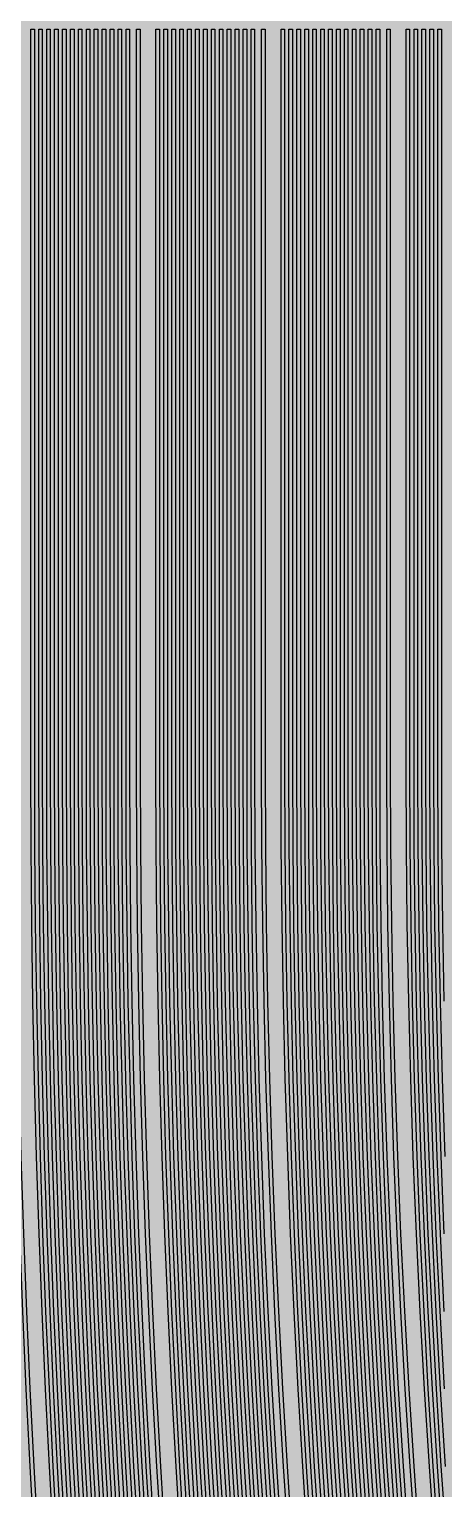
# Model space of a CAD drawing. Header units: metres. Extents: x -7231 to 10969, y -37556 to 1873.
# Drawn here: x 2478 to 2714, y -328 to 501 of the extents above; entities that cross this region are included whole.
import ezdxf

# ---------------------------------------------------------------- set-up
doc = ezdxf.new("R2010")
doc.units = ezdxf.units.M
doc.layers.add('Metal1', color=4, linetype='CONTINUOUS')
doc.layers.add('Polyimide', color=7, linetype='CONTINUOUS')

msp = doc.modelspace()

# ---------------------------------------------------------------- hatches: boundary and pattern name
at = {"layer": 'Polyimide'}
msp.add_hatch(color=7, dxfattribs=at).paths.add_polyline_path([(4065.69, -468), (4066.67, -501.99), (4068.51, -535.99), (4071.41, -569.99), (4075.54, -603.99), (4081.04, -637.99), (4088.01, -671.99), (4096.52, -705.98), (4106.62, -739.98), (4118.33, -773.98), (4131.63, -807.98), (4146.49, -841.98), (4162.87, -875.98), (4180.68, -909.97), (4199.83, -943.97), (4220.22, -977.97), (4241.73, -1011.97), (4264.21, -1045.97), (4287.52, -1079.96), (4311.51, -1113.96), (4336.01, -1147.96), (4360.86, -1181.96), (4385.88, -1215.96), (4410.89, -1249.96), (4435.74, -1283.95), (4460.24, -1317.95), (4484.23, -1351.95), (4507.54, -1385.95), (4530.02, -1419.95), (4551.53, -1453.94), (4571.92, -1487.94), (4591.07, -1521.94), (4608.88, -1555.94), (4625.26, -1589.94), (4640.12, -1623.94), (4653.42, -1657.93), (4665.13, -1691.93), (4675.23, -1725.93), (4683.74, -1759.93), (4690.71, -1793.93), (4696.21, -1827.93), (4700.34, -1861.92), (4703.24, -1895.92), (4705.08, -1929.92), (4706.06, -1963.92), (4706.44, -1997.92), (4706.5, -2031.91), (4706.5, -4793.02), (4709.95, -4838.39), (4720.22, -4882.71), (4737.08, -4924.98), (4760.13, -4964.2), (4788.85, -4999.49), (4822.58, -5030.03), (4860.53, -5055.12), (4901.85, -5074.18), (4901.85, -5074.18), (4970.68, -5105.23), (5034.7, -5145.26), (5092.76, -5193.54), (5143.8, -5249.19), (5186.89, -5311.2), (5221.24, -5378.44), (5246.23, -5449.69), (5261.41, -5523.66), (5266.5, -5599), (5261.41, -5674.34), (5246.23, -5748.31), (5221.24, -5819.56), (5186.89, -5886.8), (5143.8, -5948.81), (5092.76, -6004.46), (5034.7, -6052.74), (4970.68, -6092.77), (4901.85, -6123.82), (4860.53, -6142.88), (4822.58, -6167.97), (4788.85, -6198.51), (4760.13, -6233.8), (4737.08, -6273.02), (4720.22, -6315.29), (4709.95, -6359.61), (4706.5, -6404.98), (4706.5, -9221.52), (4709.95, -9266.88), (4720.22, -9311.21), (4737.08, -9353.47), (4760.13, -9392.7), (4788.85, -9427.98), (4822.58, -9458.52), (4860.53, -9483.61), (4901.85, -9502.67), (4970.68, -9533.72), (5034.7, -9573.75), (5092.76, -9622.03), (5143.8, -9677.68), (5186.89, -9739.69), (5221.24, -9806.94), (5246.23, -9878.19), (5261.41, -9952.16), (5266.5, -10027.49), (5261.41, -10102.83), (5246.23, -10176.8), (5221.24, -10248.05), (5186.89, -10315.3), (5143.8, -10377.31), (5092.76, -10432.96), (5034.7, -10481.24), (4970.68, -10521.27), (4901.85, -10552.32), (4860.53, -10571.38), (4822.58, -10596.46), (4788.85, -10627), (4760.13, -10662.29), (4737.08, -10701.52), (4720.22, -10743.78), (4709.95, -10788.1), (4706.5, -10833.47), (4706.5, -13650.01), (4709.95, -13695.38), (4720.22, -13739.7), (4737.08, -13781.96), (4760.13, -13821.19), (4788.85, -13856.48), (4822.58, -13887.02), (4860.53, -13912.11), (4901.85, -13931.17), (4970.68, -13962.22), (5034.7, -14002.25), (5092.76, -14050.53), (5143.8, -14106.18), (5186.89, -14168.19), (5221.24, -14235.43), (5246.23, -14306.68), (5261.41, -14380.65), (5266.5, -14455.99), (5261.41, -14531.33), (5246.23, -14605.29), (5221.24, -14676.55), (5186.89, -14743.79), (5143.8, -14805.8), (5092.76, -14861.45), (5034.7, -14909.73), (4970.68, -14949.76), (4901.85, -14980.81), (4860.53, -14999.87), (4822.58, -15024.96), (4788.85, -15055.5), (4760.13, -15090.79), (4737.08, -15130.01), (4720.22, -15172.27), (4709.95, -15216.6), (4706.5, -15261.97), (4706.5, -15455.99), (4720.95, -15750.04), (4764.14, -16041.26), (4835.68, -16326.84), (4934.86, -16604.04), (5060.74, -16870.18), (5212.09, -17122.7), (5387.47, -17359.17), (5585.18, -17577.31), (5803.32, -17775.02), (6039.79, -17950.4), (6292.31, -18101.75), (6558.45, -18227.63), (6835.65, -18326.81), (7121.23, -18398.34), (7412.45, -18441.54), (7706.5, -18455.99), (9969.01, -18455.99), (10047.42, -18459.84), (10125.08, -18471.36), (10201.23, -18490.44), (10275.15, -18516.89), (10346.12, -18550.45), (10413.46, -18590.81), (10476.52, -18637.58), (10534.69, -18690.3), (10587.41, -18748.47), (10634.18, -18811.53), (10674.54, -18878.87), (10708.11, -18949.84), (10734.56, -19023.76), (10753.63, -19099.92), (10765.15, -19177.58), (10769.01, -19255.99), (10769.01, -20895.8), (10730.24, -20951.41), (10694.6, -21009.08), (10662.21, -21068.63), (10633.17, -21129.89), (10607.55, -21192.66), (10585.45, -21256.74), (10566.93, -21321.96), (10552.05, -21388.09), (10540.84, -21454.95), (10533.35, -21522.33), (10529.6, -21590.02), (10529.6, -21657.81), (10533.35, -21725.5), (10540.84, -21792.87), (10552.05, -21859.73), (10566.93, -21925.87), (10585.45, -21991.08), (10607.55, -22055.17), (10633.17, -22117.94), (10662.21, -22179.19), (10694.6, -22238.74), (10730.24, -22296.41), (10769.01, -22352.03), (10769.01, -32454.24), (10728.74, -32510.49), (10691.72, -32568.92), (10658.05, -32629.35), (10627.85, -32691.58), (10601.2, -32755.42), (10578.21, -32820.67), (10558.93, -32887.1), (10543.44, -32954.52), (10531.77, -33022.71), (10523.97, -33091.44), (10520.07, -33160.51), (10520.07, -33229.69), (10523.97, -33298.75), (10531.77, -33367.49), (10543.44, -33435.67), (10558.93, -33503.09), (10578.21, -33569.53), (10601.2, -33634.77), (10627.85, -33698.61), (10658.05, -33760.85), (10691.72, -33821.28), (10728.74, -33879.71), (10769.01, -33935.96), (10769.01, -36556), (10765.15, -36634.41), (10753.63, -36712.07), (10734.56, -36788.23), (10708.11, -36862.15), (10674.54, -36933.12), (10634.18, -37000.46), (10587.41, -37063.51), (10534.69, -37121.69), (10476.52, -37174.41), (10413.46, -37221.18), (10346.12, -37261.54), (10275.15, -37295.1), (10201.23, -37321.55), (10125.08, -37340.63), (10047.42, -37352.15), (9969.01, -37356), (-6231.01, -37356), (-6309.42, -37352.15), (-6387.08, -37340.63), (-6463.23, -37321.55), (-6537.15, -37295.1), (-6608.12, -37261.54), (-6675.46, -37221.18), (-6738.52, -37174.41), (-6796.69, -37121.69), (-6849.41, -37063.51), (-6896.18, -37000.46), (-6936.54, -36933.12), (-6970.11, -36862.15), (-6996.56, -36788.23), (-7015.63, -36712.07), (-7027.15, -36634.41), (-7031.01, -36556), (-7031.01, -33936), (-6990.74, -33879.75), (-6953.7, -33821.31), (-6920.03, -33760.88), (-6889.82, -33698.64), (-6863.18, -33634.8), (-6840.18, -33569.55), (-6820.9, -33503.11), (-6805.4, -33435.69), (-6793.74, -33367.49), (-6785.94, -33298.75), (-6782.03, -33229.68), (-6782.03, -33160.5), (-6785.94, -33091.43), (-6793.74, -33022.69), (-6805.4, -32954.5), (-6820.9, -32887.07), (-6840.18, -32820.63), (-6863.18, -32755.39), (-6889.82, -32691.54), (-6920.03, -32629.3), (-6953.7, -32568.87), (-6990.74, -32510.43), (-7031.01, -32454.18), (-7031.01, -22364.83), (-6990.74, -22308.58), (-6953.7, -22250.14), (-6920.03, -22189.71), (-6889.82, -22127.47), (-6863.18, -22063.62), (-6840.18, -21998.38), (-6820.9, -21931.94), (-6805.4, -21864.51), (-6793.74, -21796.32), (-6785.94, -21727.58), (-6782.03, -21658.51), (-6782.03, -21589.33), (-6785.94, -21520.26), (-6793.74, -21451.52), (-6805.4, -21383.32), (-6820.9, -21315.9), (-6840.18, -21249.46), (-6863.18, -21184.21), (-6889.82, -21120.37), (-6920.03, -21058.13), (-6953.7, -20997.7), (-6990.74, -20939.26), (-7031.01, -20883.01), (-7031.01, -19255.99), (-7027.15, -19177.58), (-7015.63, -19099.92), (-6996.56, -19023.76), (-6970.11, -18949.84), (-6936.54, -18878.87), (-6896.18, -18811.53), (-6849.41, -18748.47), (-6796.69, -18690.3), (-6738.52, -18637.58), (-6675.46, -18590.81), (-6608.12, -18550.45), (-6537.15, -18516.89), (-6463.23, -18490.44), (-6387.08, -18471.36), (-6309.42, -18459.84), (-6231.01, -18455.99), (-3968.5, -18455.99), (-3674.45, -18441.54), (-3383.23, -18398.34), (-3097.65, -18326.81), (-2820.45, -18227.63), (-2554.31, -18101.75), (-2301.79, -17950.4), (-2065.32, -17775.02), (-1847.18, -17577.31), (-1649.47, -17359.17), (-1474.09, -17122.7), (-1322.74, -16870.18), (-1196.86, -16604.04), (-1097.68, -16326.84), (-1026.14, -16041.26), (-982.95, -15750.04), (-968.5, -15455.99), (-968.5, -15261.97), (-971.95, -15216.6), (-982.22, -15172.27), (-999.08, -15130.01), (-1022.13, -15090.79), (-1050.85, -15055.5), (-1084.58, -15024.96), (-1122.53, -14999.87), (-1163.85, -14980.81), (-1232.68, -14949.76), (-1296.7, -14909.73), (-1354.76, -14861.45), (-1405.8, -14805.8), (-1448.89, -14743.79), (-1483.24, -14676.55), (-1508.23, -14605.29), (-1523.41, -14531.33), (-1528.5, -14455.99), (-1523.41, -14380.65), (-1508.23, -14306.68), (-1483.24, -14235.43), (-1448.89, -14168.19), (-1405.8, -14106.18), (-1354.76, -14050.53), (-1296.7, -14002.25), (-1232.68, -13962.22), (-1163.85, -13931.17), (-1122.53, -13912.11), (-1084.58, -13887.02), (-1050.85, -13856.48), (-1022.13, -13821.19), (-999.08, -13781.96), (-982.22, -13739.7), (-971.95, -13695.38), (-968.5, -13650.01), (-968.5, -12309.64), (-971.95, -12264.27), (-982.22, -12219.94), (-999.08, -12177.68), (-1022.13, -12138.46), (-1050.85, -12103.17), (-1084.58, -12072.63), (-1122.53, -12047.54), (-1163.85, -12028.48), (-1232.68, -11997.43), (-1296.7, -11957.4), (-1354.76, -11909.12), (-1405.8, -11853.47), (-1448.89, -11791.46), (-1483.24, -11724.22), (-1508.23, -11652.96), (-1523.41, -11579), (-1528.5, -11503.66), (-1523.41, -11428.32), (-1508.23, -11354.35), (-1483.24, -11283.1), (-1448.89, -11215.86), (-1405.8, -11153.85), (-1354.76, -11098.2), (-1296.7, -11049.92), (-1232.68, -11009.89), (-1163.85, -10978.84), (-1122.53, -10959.78), (-1084.58, -10934.69), (-1050.85, -10904.15), (-1022.13, -10868.86), (-999.08, -10829.63), (-982.22, -10787.37), (-971.95, -10743.05), (-968.5, -10697.68), (-968.5, -9357.31), (-971.95, -9311.94), (-982.22, -9267.62), (-999.08, -9225.35), (-1022.13, -9186.13), (-1050.85, -9150.84), (-1084.58, -9120.3), (-1122.53, -9095.21), (-1163.85, -9076.15), (-1163.85, -9076.15), (-1232.68, -9045.1), (-1296.7, -9005.07), (-1354.76, -8956.79), (-1405.8, -8901.14), (-1448.89, -8839.13), (-1483.24, -8771.89), (-1508.23, -8700.64), (-1523.41, -8626.67), (-1528.5, -8551.33), (-1523.41, -8475.99), (-1508.23, -8402.02), (-1483.24, -8330.77), (-1448.89, -8263.53), (-1405.8, -8201.52), (-1354.76, -8145.87), (-1296.7, -8097.59), (-1232.68, -8057.56), (-1163.85, -8026.51), (-1163.85, -8026.51), (-1122.53, -8007.45), (-1084.58, -7982.36), (-1050.85, -7951.82), (-1022.13, -7916.53), (-999.08, -7877.31), (-982.22, -7835.04), (-971.95, -7790.72), (-968.5, -7745.35), (-968.5, -6404.98), (-971.95, -6359.61), (-982.22, -6315.29), (-999.08, -6273.02), (-1022.13, -6233.8), (-1050.85, -6198.51), (-1084.58, -6167.97), (-1122.53, -6142.88), (-1163.85, -6123.82), (-1163.85, -6123.82), (-1232.68, -6092.77), (-1296.7, -6052.74), (-1354.76, -6004.46), (-1405.8, -5948.81), (-1448.89, -5886.8), (-1483.24, -5819.56), (-1508.23, -5748.31), (-1523.41, -5674.34), (-1528.5, -5599), (-1523.41, -5523.66), (-1508.23, -5449.69), (-1483.24, -5378.44), (-1448.89, -5311.2), (-1405.8, -5249.19), (-1354.76, -5193.54), (-1296.7, -5145.26), (-1232.68, -5105.23), (-1163.85, -5074.18), (-1163.85, -5074.18), (-1122.53, -5055.12), (-1084.58, -5030.03), (-1050.85, -4999.49), (-1022.13, -4964.2), (-999.08, -4924.98), (-982.22, -4882.71), (-971.95, -4838.39), (-968.5, -4793.02), (-968.5, -2031.91), (-968.44, -1997.92), (-968.06, -1963.92), (-967.05, -1929.92), (-965.18, -1895.92), (-962.22, -1861.92), (-958.01, -1827.93), (-952.41, -1793.93), (-945.31, -1759.93), (-936.64, -1725.93), (-926.35, -1691.93), (-914.43, -1657.93), (-900.88, -1623.94), (-885.74, -1589.94), (-869.05, -1555.94), (-850.91, -1521.94), (-831.4, -1487.94), (-810.63, -1453.94), (-788.72, -1419.95), (-765.82, -1385.95), (-742.07, -1351.95), (-717.63, -1317.95), (-692.67, -1283.95), (-667.36, -1249.96), (-641.88, -1215.96), (-616.39, -1181.96), (-591.08, -1147.96), (-566.12, -1113.96), (-541.68, -1079.96), (-517.93, -1045.97), (-495.03, -1011.97), (-473.12, -977.97), (-452.35, -943.97), (-432.84, -909.97), (-414.7, -875.98), (-398.01, -841.98), (-382.87, -807.98), (-369.32, -773.98), (-357.4, -739.98), (-347.11, -705.98), (-338.44, -671.99), (-331.34, -637.99), (-325.74, -603.99), (-321.53, -569.99), (-318.57, -535.99), (-316.7, -501.99), (-315.69, -468), (-315.31, -434), (-315.25, -400), (-315.25, 401), (-315.25, 451), (-315.25, 1644), (-270.25, 1644), (-270.03, 1637.13), (-269.35, 1630.29), (-268.23, 1623.52), (-266.67, 1616.82), (-264.68, 1610.25), (-262.26, 1603.82), (-259.42, 1597.56), (-256.18, 1591.5), (-252.55, 1585.67), (-248.55, 1580.08), (-244.19, 1574.77), (-239.5, 1569.75), (-234.48, 1565.06), (-229.17, 1560.7), (-223.58, 1556.7), (-217.75, 1553.07), (-211.69, 1549.83), (-205.43, 1546.99), (-199, 1544.57), (-192.43, 1542.58), (-185.73, 1541.02), (-178.96, 1539.9), (-172.12, 1539.22), (-165.25, 1539), (-158.38, 1539.22), (-151.54, 1539.9), (-144.77, 1541.02), (-138.07, 1542.58), (-131.5, 1544.57), (-125.07, 1546.99), (-118.81, 1549.83), (-112.75, 1553.07), (-106.92, 1556.7), (-101.33, 1560.7), (-96.02, 1565.06), (-91, 1569.75), (-86.31, 1574.77), (-81.95, 1580.08), (-77.95, 1585.67), (-74.32, 1591.5), (-71.08, 1597.56), (-68.24, 1603.82), (-65.82, 1610.25), (-63.83, 1616.82), (-62.27, 1623.52), (-61.15, 1630.29), (-60.47, 1637.13), (-60.25, 1644), (1853, 1644), (1853, 1573), (3815.25, 1573), (3815.46, 1579.54), (3816.11, 1586.05), (3817.17, 1592.51), (3818.66, 1598.88), (3820.56, 1605.14), (3822.86, 1611.27), (3825.56, 1617.23), (3828.65, 1623), (3832.1, 1628.56), (3835.91, 1633.88), (3840.07, 1638.93), (3844.54, 1643.71), (3849.32, 1648.18), (3854.37, 1652.34), (3859.69, 1656.15), (3865.25, 1659.6), (3871.02, 1662.69), (3876.98, 1665.39), (3883.11, 1667.69), (3889.37, 1669.59), (3895.74, 1671.08), (3902.2, 1672.14), (3908.71, 1672.79), (3915.25, 1673), (3921.79, 1672.79), (3928.3, 1672.14), (3934.76, 1671.08), (3941.13, 1669.59), (3947.39, 1667.69), (3953.52, 1665.39), (3959.48, 1662.69), (3965.25, 1659.6), (3970.81, 1656.15), (3976.13, 1652.34), (3981.18, 1648.18), (3985.96, 1643.71), (3990.43, 1638.93), (3994.59, 1633.88), (3998.4, 1628.56), (4001.85, 1623), (4004.94, 1617.23), (4007.64, 1611.27), (4009.94, 1605.14), (4011.84, 1598.88), (4013.33, 1592.51), (4014.39, 1586.05), (4015.04, 1579.54), (4015.25, 1573), (4065.25, 1573), (4065.25, 451), (4065.25, 401), (4065.25, -400), (4065.31, -434), (4065.69, -468)])

# ---------------------------------------------------------------- linework, layer by layer
at = {"layer": 'Metal1'}
for points in [[(2481.39, -359.25), (2478.89, -315.23), (2476.65, -271.2), (2474.68, -227.18), (2472.97, -183.15), (2471.53, -139.13), (2470.35, -95.1), (2469.43, -51.08), (2468.77, -7.05), (2468.38, 36.97), (2468.25, 81), (2468.25, 501), (2470.25, 501), (2470.25, 81), (2470.38, 36.99), (2470.77, -7.03), (2471.43, -51.04), (2472.35, -95.05), (2473.53, -139.07), (2474.97, -183.08), (2476.68, -227.09), (2478.65, -271.1), (2480.88, -315.12), (2483.39, -359.13)], [(2492.23, -359.25), (2489.75, -315.22), (2487.54, -271.2), (2485.6, -227.17), (2483.91, -183.15), (2482.49, -139.12), (2481.32, -95.1), (2480.41, -51.07), (2479.77, -7.05), (2479.38, 36.97), (2479.25, 81), (2479.25, 501), (2481.25, 501), (2481.25, 81), (2481.38, 36.99), (2481.77, -7.03), (2482.41, -51.04), (2483.32, -95.05), (2484.49, -139.07), (2485.91, -183.08), (2487.6, -227.09), (2489.54, -271.11), (2491.75, -315.12), (2494.22, -359.13)], [(2496.83, -359.25), (2494.34, -315.23), (2492.11, -271.2), (2490.15, -227.17), (2488.45, -183.15), (2487.01, -139.12), (2485.84, -95.1), (2484.92, -51.08), (2484.27, -7.05), (2483.88, 36.97), (2483.75, 81), (2483.75, 501), (2485.75, 501), (2485.75, 81), (2485.88, 36.99), (2486.27, -7.03), (2486.92, -51.04), (2487.84, -95.05), (2489.01, -139.07), (2490.45, -183.08), (2492.15, -227.09), (2494.11, -271.1), (2496.33, -315.12), (2498.83, -359.13)], [(2501.43, -359.25), (2498.92, -315.23), (2496.68, -271.2), (2494.7, -227.18), (2492.99, -183.15), (2491.54, -139.13), (2490.35, -95.1), (2489.43, -51.08), (2488.78, -7.05), (2488.38, 36.97), (2488.25, 81), (2488.25, 501), (2490.25, 501), (2490.25, 81), (2490.38, 36.99), (2490.78, -7.03), (2491.43, -51.04), (2492.35, -95.05), (2493.54, -139.07), (2494.98, -183.08), (2496.7, -227.09), (2498.67, -271.1), (2500.92, -315.12), (2503.43, -359.13)], [(2506.03, -359.25), (2503.5, -315.23), (2501.24, -271.2), (2499.25, -227.18), (2497.52, -183.15), (2496.06, -139.13), (2494.87, -95.1), (2493.94, -51.08), (2493.28, -7.05), (2492.88, 36.97), (2492.75, 81), (2492.75, 501), (2494.75, 501), (2494.75, 81), (2494.88, 36.99), (2495.28, -7.03), (2495.94, -51.04), (2496.87, -95.05), (2498.06, -139.07), (2499.52, -183.08), (2501.25, -227.09), (2503.24, -271.1), (2505.5, -315.12), (2508.03, -359.13)], [(2510.64, -359.25), (2508.09, -315.23), (2505.81, -271.2), (2503.8, -227.18), (2502.06, -183.15), (2500.59, -139.13), (2499.39, -95.1), (2498.45, -51.08), (2497.78, -7.05), (2497.38, 36.97), (2497.25, 81), (2497.25, 501), (2499.25, 501), (2499.25, 81), (2499.38, 36.99), (2499.78, -7.03), (2500.45, -51.04), (2501.39, -95.05), (2502.59, -139.06), (2504.06, -183.08), (2505.8, -227.09), (2507.8, -271.1), (2510.08, -315.12), (2512.63, -359.13)], [(2515.24, -359.25), (2512.67, -315.23), (2510.37, -271.2), (2508.35, -227.18), (2506.6, -183.15), (2505.11, -139.13), (2503.9, -95.1), (2502.96, -51.08), (2502.29, -7.05), (2501.88, 36.97), (2501.75, 81), (2501.75, 501), (2503.75, 501), (2503.75, 81), (2503.88, 36.99), (2504.29, -7.03), (2504.96, -51.04), (2505.9, -95.05), (2507.11, -139.06), (2508.59, -183.08), (2510.35, -227.09), (2512.37, -271.1), (2514.67, -315.12), (2517.24, -359.13)], [(2519.84, -359.25), (2517.25, -315.23), (2514.94, -271.2), (2512.9, -227.18), (2511.13, -183.15), (2509.64, -139.13), (2508.42, -95.1), (2507.47, -51.08), (2506.79, -7.05), (2506.39, 36.97), (2506.25, 81), (2506.25, 501), (2508.25, 501), (2508.25, 81), (2508.39, 36.99), (2508.79, -7.03), (2509.47, -51.04), (2510.42, -95.05), (2511.64, -139.06), (2513.13, -183.08), (2514.9, -227.09), (2516.94, -271.1), (2519.25, -315.12), (2521.84, -359.13)], [(2524.44, -359.25), (2521.83, -315.23), (2519.5, -271.2), (2517.45, -227.18), (2515.67, -183.15), (2514.17, -139.13), (2512.94, -95.1), (2511.98, -51.08), (2511.3, -7.05), (2510.89, 36.97), (2510.75, 81), (2510.75, 501), (2512.75, 501), (2512.75, 81), (2512.89, 36.99), (2513.3, -7.03), (2513.98, -51.04), (2514.93, -95.05), (2516.16, -139.06), (2517.67, -183.08), (2519.45, -227.09), (2521.5, -271.1), (2523.83, -315.12), (2526.44, -359.13)], [(2529.05, -359.25), (2526.42, -315.23), (2524.07, -271.2), (2522, -227.18), (2520.21, -183.15), (2518.69, -139.13), (2517.45, -95.1), (2516.49, -51.08), (2515.8, -7.05), (2515.39, 36.97), (2515.25, 81), (2515.25, 501), (2517.25, 501), (2517.25, 81), (2517.39, 36.99), (2517.8, -7.03), (2518.49, -51.04), (2519.45, -95.05), (2520.69, -139.06), (2522.2, -183.08), (2524, -227.09), (2526.07, -271.1), (2528.41, -315.12), (2531.04, -359.13)], [(2533.65, -359.25), (2531, -315.23), (2528.63, -271.2), (2526.55, -227.18), (2524.74, -183.15), (2523.22, -139.13), (2521.97, -95.1), (2521, -51.08), (2520.3, -7.05), (2519.89, 36.97), (2519.75, 81), (2519.75, 501), (2521.75, 501), (2521.75, 81), (2521.89, 36.99), (2522.3, -7.03), (2523, -51.04), (2523.97, -95.05), (2525.22, -139.06), (2526.74, -183.08), (2528.55, -227.09), (2530.63, -271.1), (2533, -315.11), (2535.65, -359.13)], [(2538.25, -359.25), (2535.58, -315.23), (2533.2, -271.2), (2531.1, -227.18), (2529.28, -183.15), (2527.74, -139.13), (2526.48, -95.1), (2525.51, -51.08), (2524.81, -7.05), (2524.39, 36.97), (2524.25, 81), (2524.25, 501), (2526.25, 501), (2526.25, 81), (2526.39, 36.99), (2526.81, -7.03), (2527.51, -51.04), (2528.48, -95.05), (2529.74, -139.06), (2531.28, -183.08), (2533.1, -227.09), (2535.2, -271.1), (2537.58, -315.11), (2540.25, -359.13)], [(2542.85, -359.25), (2540.17, -315.23), (2537.77, -271.2), (2535.65, -227.18), (2533.82, -183.15), (2532.27, -139.13), (2531, -95.1), (2530.02, -51.08), (2529.31, -7.05), (2528.89, 36.97), (2528.75, 81), (2528.75, 501), (2530.75, 501), (2530.75, 81), (2530.89, 36.99), (2531.31, -7.03), (2532.02, -51.04), (2533, -95.05), (2534.27, -139.06), (2535.82, -183.08), (2537.65, -227.09), (2539.76, -271.1), (2542.16, -315.11), (2544.85, -359.13)], [(2547.46, -359.26), (2544.75, -315.23), (2542.33, -271.2), (2540.2, -227.18), (2538.35, -183.15), (2536.79, -139.13), (2535.52, -95.1), (2534.53, -51.08), (2533.82, -7.05), (2533.39, 36.97), (2533.25, 81), (2533.25, 501), (2535.25, 501), (2535.25, 81), (2535.39, 36.99), (2535.82, -7.03), (2536.53, -51.04), (2537.52, -95.05), (2538.79, -139.06), (2540.35, -183.08), (2542.2, -227.09), (2544.33, -271.1), (2546.75, -315.11), (2549.45, -359.13)], [(2553.5, -359.26), (2550.78, -315.23), (2548.36, -271.2), (2546.22, -227.18), (2544.37, -183.15), (2542.8, -139.13), (2541.52, -95.1), (2540.53, -51.08), (2539.82, -7.05), (2539.39, 36.97), (2539.25, 81), (2539.25, 501), (2541.25, 501), (2541.25, 81), (2541.39, 36.99), (2541.82, -7.03), (2542.53, -51.04), (2543.52, -95.05), (2544.8, -139.06), (2546.37, -183.08), (2548.22, -227.09), (2550.35, -271.1), (2552.78, -315.11), (2555.49, -359.13)], [(2564.33, -359.25), (2561.65, -315.23), (2559.25, -271.2), (2557.14, -227.18), (2555.31, -183.15), (2553.76, -139.13), (2552.5, -95.1), (2551.51, -51.08), (2550.81, -7.05), (2550.39, 36.97), (2550.25, 81), (2550.25, 501), (2552.25, 501), (2552.25, 81), (2552.39, 36.99), (2552.81, -7.03), (2553.51, -51.04), (2554.5, -95.05), (2555.76, -139.06), (2557.31, -183.08), (2559.14, -227.09), (2561.25, -271.1), (2563.65, -315.11), (2566.33, -359.13)], [(2568.94, -359.26), (2566.23, -315.23), (2563.82, -271.2), (2561.69, -227.18), (2559.85, -183.15), (2558.29, -139.13), (2557.01, -95.1), (2556.02, -51.08), (2555.32, -7.05), (2554.89, 36.97), (2554.75, 81), (2554.75, 501), (2556.75, 501), (2556.75, 81), (2556.89, 36.99), (2557.32, -7.03), (2558.02, -51.04), (2559.01, -95.05), (2560.29, -139.06), (2561.84, -183.08), (2563.69, -227.09), (2565.82, -271.1), (2568.23, -315.11), (2570.93, -359.13)], [(2573.54, -359.26), (2570.82, -315.23), (2568.38, -271.2), (2566.24, -227.18), (2564.38, -183.15), (2562.81, -139.13), (2561.53, -95.1), (2560.53, -51.08), (2559.82, -7.05), (2559.39, 36.97), (2559.25, 81), (2559.25, 501), (2561.25, 501), (2561.25, 81), (2561.39, 36.99), (2561.82, -7.03), (2562.53, -51.04), (2563.53, -95.05), (2564.81, -139.06), (2566.38, -183.08), (2568.24, -227.09), (2570.38, -271.1), (2572.81, -315.11), (2575.54, -359.13)], [(2578.14, -359.26), (2575.4, -315.23), (2572.95, -271.2), (2570.79, -227.18), (2568.92, -183.15), (2567.34, -139.13), (2566.05, -95.1), (2565.04, -51.08), (2564.32, -7.05), (2563.89, 36.97), (2563.75, 81), (2563.75, 501), (2565.75, 501), (2565.75, 81), (2565.89, 36.99), (2566.32, -7.03), (2567.04, -51.04), (2568.05, -95.05), (2569.34, -139.06), (2570.92, -183.08), (2572.79, -227.09), (2574.95, -271.1), (2577.4, -315.11), (2580.14, -359.13)], [(2582.74, -359.26), (2579.98, -315.23), (2577.51, -271.21), (2575.34, -227.18), (2573.46, -183.15), (2571.86, -139.13), (2570.56, -95.1), (2569.55, -51.08), (2568.83, -7.05), (2568.39, 36.97), (2568.25, 81), (2568.25, 501), (2570.25, 501), (2570.25, 81), (2570.39, 36.99), (2570.83, -7.03), (2571.55, -51.04), (2572.56, -95.05), (2573.86, -139.06), (2575.46, -183.07), (2577.34, -227.09), (2579.51, -271.1), (2581.98, -315.11), (2584.74, -359.12)], [(2587.35, -359.26), (2584.57, -315.23), (2582.08, -271.21), (2579.89, -227.18), (2577.99, -183.15), (2576.39, -139.13), (2575.08, -95.1), (2574.06, -51.08), (2573.33, -7.05), (2572.9, 36.97), (2572.75, 81), (2572.75, 501), (2574.75, 501), (2574.75, 81), (2574.9, 36.99), (2575.33, -7.03), (2576.06, -51.04), (2577.08, -95.05), (2578.39, -139.06), (2579.99, -183.07), (2581.89, -227.09), (2584.08, -271.1), (2586.56, -315.11), (2589.34, -359.12)], [(2591.95, -359.26), (2589.15, -315.23), (2586.65, -271.21), (2584.44, -227.18), (2582.53, -183.15), (2580.92, -139.13), (2579.6, -95.1), (2578.57, -51.08), (2577.84, -7.05), (2577.4, 36.97), (2577.25, 81), (2577.25, 501), (2579.25, 501), (2579.25, 81), (2579.4, 36.99), (2579.84, -7.03), (2580.57, -51.04), (2581.6, -95.05), (2582.91, -139.06), (2584.53, -183.07), (2586.44, -227.09), (2588.64, -271.1), (2591.15, -315.11), (2593.95, -359.12)], [(2596.55, -359.26), (2593.73, -315.23), (2591.21, -271.21), (2588.99, -227.18), (2587.07, -183.15), (2585.44, -139.13), (2584.11, -95.1), (2583.08, -51.08), (2582.34, -7.05), (2581.9, 36.97), (2581.75, 81), (2581.75, 501), (2583.75, 501), (2583.75, 81), (2583.9, 36.99), (2584.34, -7.02), (2585.08, -51.04), (2586.11, -95.05), (2587.44, -139.06), (2589.07, -183.07), (2590.99, -227.09), (2593.21, -271.1), (2595.73, -315.11), (2598.55, -359.12)], [(2601.15, -359.26), (2598.31, -315.23), (2595.78, -271.21), (2593.54, -227.18), (2591.6, -183.15), (2589.97, -139.13), (2588.63, -95.1), (2587.59, -51.08), (2586.85, -7.05), (2586.4, 36.97), (2586.25, 81), (2586.25, 501), (2588.25, 501), (2588.25, 81), (2588.4, 36.99), (2588.84, -7.02), (2589.59, -51.04), (2590.63, -95.05), (2591.97, -139.06), (2593.6, -183.07), (2595.54, -227.09), (2597.77, -271.1), (2600.31, -315.11), (2603.15, -359.12)], [(2605.76, -359.26), (2602.9, -315.23), (2600.34, -271.21), (2598.09, -227.18), (2596.14, -183.16), (2594.49, -139.13), (2593.15, -95.1), (2592.1, -51.08), (2591.35, -7.05), (2590.9, 36.97), (2590.75, 81), (2590.75, 501), (2592.75, 501), (2592.75, 81), (2592.9, 36.99), (2593.35, -7.02), (2594.1, -51.04), (2595.14, -95.05), (2596.49, -139.06), (2598.14, -183.07), (2600.09, -227.09), (2602.34, -271.1), (2604.89, -315.11), (2607.75, -359.12)], [(2610.36, -359.26), (2607.48, -315.23), (2604.91, -271.21), (2602.64, -227.18), (2600.68, -183.16), (2599.02, -139.13), (2597.66, -95.1), (2596.61, -51.08), (2595.85, -7.05), (2595.4, 36.97), (2595.25, 81), (2595.25, 501), (2597.25, 501), (2597.25, 81), (2597.4, 36.99), (2597.85, -7.02), (2598.61, -51.04), (2599.66, -95.05), (2601.02, -139.06), (2602.68, -183.07), (2604.64, -227.09), (2606.91, -271.1), (2609.48, -315.11), (2612.36, -359.12)], [(2614.96, -359.26), (2612.06, -315.23), (2609.47, -271.21), (2607.19, -227.18), (2605.21, -183.16), (2603.54, -139.13), (2602.18, -95.1), (2601.12, -51.08), (2600.36, -7.05), (2599.9, 36.97), (2599.75, 81), (2599.75, 501), (2601.75, 501), (2601.75, 81), (2601.9, 36.99), (2602.36, -7.02), (2603.12, -51.04), (2604.18, -95.05), (2605.54, -139.06), (2607.21, -183.07), (2609.19, -227.09), (2611.47, -271.1), (2614.06, -315.11), (2616.96, -359.12)], [(2619.57, -359.26), (2616.65, -315.23), (2614.04, -271.21), (2611.74, -227.18), (2609.75, -183.16), (2608.07, -139.13), (2606.69, -95.1), (2605.62, -51.08), (2604.86, -7.05), (2604.4, 36.97), (2604.25, 81), (2604.25, 501), (2606.25, 501), (2606.25, 81), (2606.4, 36.99), (2606.86, -7.02), (2607.62, -51.04), (2608.69, -95.05), (2610.07, -139.06), (2611.75, -183.07), (2613.74, -227.08), (2616.04, -271.1), (2618.64, -315.11), (2621.56, -359.12)], [(2625.61, -359.26), (2622.68, -315.23), (2620.07, -271.21), (2617.76, -227.18), (2615.77, -183.16), (2614.08, -139.13), (2612.7, -95.1), (2611.63, -51.08), (2610.86, -7.05), (2610.4, 36.97), (2610.25, 81), (2610.25, 501), (2612.25, 501), (2612.25, 81), (2612.4, 36.99), (2612.86, -7.02), (2613.63, -51.04), (2614.7, -95.05), (2616.08, -139.06), (2617.76, -183.07), (2619.76, -227.08), (2622.06, -271.1), (2624.68, -315.11), (2627.6, -359.12)], [(2636.44, -359.26), (2633.55, -315.23), (2630.96, -271.21), (2628.68, -227.18), (2626.71, -183.16), (2625.04, -139.13), (2623.67, -95.1), (2622.61, -51.08), (2621.86, -7.05), (2621.4, 36.97), (2621.25, 81), (2621.25, 501), (2623.25, 501), (2623.25, 81), (2623.4, 36.99), (2623.86, -7.02), (2624.61, -51.04), (2625.67, -95.05), (2627.04, -139.06), (2628.71, -183.07), (2630.68, -227.09), (2632.96, -271.1), (2635.54, -315.11), (2638.44, -359.12)], [(2641.04, -359.26), (2638.13, -315.23), (2635.53, -271.21), (2633.23, -227.18), (2631.24, -183.16), (2629.56, -139.13), (2628.19, -95.1), (2627.12, -51.08), (2626.36, -7.05), (2625.9, 36.97), (2625.75, 81), (2625.75, 501), (2627.75, 501), (2627.75, 81), (2627.9, 36.99), (2628.36, -7.02), (2629.12, -51.04), (2630.19, -95.05), (2631.56, -139.06), (2633.24, -183.07), (2635.23, -227.08), (2637.52, -271.1), (2640.13, -315.11), (2643.04, -359.12)], [(2645.65, -359.26), (2642.71, -315.23), (2640.09, -271.21), (2637.78, -227.18), (2635.78, -183.16), (2634.09, -139.13), (2632.71, -95.1), (2631.63, -51.08), (2630.86, -7.05), (2630.4, 36.97), (2630.25, 81), (2630.25, 501), (2632.25, 501), (2632.25, 81), (2632.4, 36.99), (2632.86, -7.02), (2633.63, -51.04), (2634.71, -95.05), (2636.09, -139.06), (2637.78, -183.07), (2639.78, -227.08), (2642.09, -271.1), (2644.71, -315.11), (2647.64, -359.12)], [(2650.25, -359.26), (2647.3, -315.23), (2644.66, -271.21), (2642.33, -227.18), (2640.32, -183.16), (2638.62, -139.13), (2637.22, -95.1), (2636.14, -51.08), (2635.37, -7.05), (2634.9, 36.97), (2634.75, 81), (2634.75, 501), (2636.75, 501), (2636.75, 81), (2636.9, 36.99), (2637.37, -7.02), (2638.14, -51.04), (2639.22, -95.05), (2640.61, -139.06), (2642.32, -183.07), (2644.33, -227.08), (2646.65, -271.1), (2649.29, -315.11), (2652.25, -359.12)], [(2654.85, -359.26), (2651.88, -315.24), (2649.22, -271.21), (2646.88, -227.18), (2644.85, -183.16), (2643.14, -139.13), (2641.74, -95.1), (2640.65, -51.08), (2639.87, -7.05), (2639.41, 36.97), (2639.25, 81), (2639.25, 501), (2641.25, 501), (2641.25, 81), (2641.41, 36.99), (2641.87, -7.02), (2642.65, -51.04), (2643.74, -95.05), (2645.14, -139.06), (2646.85, -183.07), (2648.88, -227.08), (2651.22, -271.1), (2653.88, -315.11), (2656.85, -359.12)], [(2659.46, -359.26), (2656.46, -315.24), (2653.79, -271.21), (2651.43, -227.18), (2649.39, -183.16), (2647.67, -139.13), (2646.26, -95.1), (2645.16, -51.08), (2644.38, -7.05), (2643.91, 36.97), (2643.75, 81), (2643.75, 501), (2645.75, 501), (2645.75, 81), (2645.91, 36.99), (2646.38, -7.02), (2647.16, -51.04), (2648.26, -95.05), (2649.67, -139.06), (2651.39, -183.07), (2653.43, -227.08), (2655.79, -271.1), (2658.46, -315.11), (2661.45, -359.12)], [(2664.06, -359.26), (2661.05, -315.24), (2658.35, -271.21), (2655.98, -227.18), (2653.93, -183.16), (2652.19, -139.13), (2650.77, -95.1), (2649.67, -51.08), (2648.88, -7.05), (2648.41, 36.97), (2648.25, 81), (2648.25, 501), (2650.25, 501), (2650.25, 81), (2650.41, 36.99), (2650.88, -7.02), (2651.67, -51.04), (2652.77, -95.05), (2654.19, -139.06), (2655.93, -183.07), (2657.98, -227.08), (2660.35, -271.1), (2663.04, -315.11), (2666.05, -359.12)], [(2668.66, -359.26), (2665.63, -315.24), (2662.92, -271.21), (2660.53, -227.18), (2658.47, -183.16), (2656.72, -139.13), (2655.29, -95.11), (2654.18, -51.08), (2653.39, -7.05), (2652.91, 36.97), (2652.75, 81), (2652.75, 501), (2654.75, 501), (2654.75, 81), (2654.91, 36.99), (2655.38, -7.02), (2656.18, -51.04), (2657.29, -95.05), (2658.72, -139.06), (2660.46, -183.07), (2662.53, -227.08), (2664.92, -271.09), (2667.62, -315.11), (2670.66, -359.12)], [(2673.26, -359.26), (2670.21, -315.24), (2667.49, -271.21), (2665.08, -227.18), (2663, -183.16), (2661.24, -139.13), (2659.81, -95.11), (2658.69, -51.08), (2657.89, -7.05), (2657.41, 36.97), (2657.25, 81), (2657.25, 501), (2659.25, 501), (2659.25, 81), (2659.41, 36.99), (2659.89, -7.02), (2660.69, -51.04), (2661.8, -95.05), (2663.24, -139.06), (2665, -183.07), (2667.08, -227.08), (2669.48, -271.09), (2672.21, -315.11), (2675.26, -359.12)], [(2677.87, -359.26), (2674.79, -315.24), (2672.05, -271.21), (2669.63, -227.18), (2667.54, -183.16), (2665.77, -139.13), (2664.32, -95.11), (2663.2, -51.08), (2662.39, -7.05), (2661.91, 36.97), (2661.75, 81), (2661.75, 501), (2663.75, 501), (2663.75, 81), (2663.91, 36.99), (2664.39, -7.02), (2665.2, -51.04), (2666.32, -95.05), (2667.77, -139.06), (2669.54, -183.07), (2671.63, -227.08), (2674.05, -271.09), (2676.79, -315.11), (2679.86, -359.12)], [(2682.47, -359.26), (2679.38, -315.24), (2676.62, -271.21), (2674.18, -227.18), (2672.08, -183.16), (2670.29, -139.13), (2668.84, -95.11), (2667.71, -51.08), (2666.9, -7.05), (2666.41, 36.97), (2666.25, 81), (2666.25, 501), (2668.25, 501), (2668.25, 81), (2668.41, 36.99), (2668.9, -7.02), (2669.71, -51.04), (2670.84, -95.05), (2672.29, -139.06), (2674.07, -183.07), (2676.18, -227.08), (2678.61, -271.09), (2681.37, -315.11), (2684.46, -359.12)], [(2687.07, -359.26), (2683.96, -315.24), (2681.18, -271.21), (2678.73, -227.19), (2676.61, -183.16), (2674.82, -139.13), (2673.35, -95.11), (2672.22, -51.08), (2671.4, -7.05), (2670.91, 36.97), (2670.75, 81), (2670.75, 501), (2672.75, 501), (2672.75, 81), (2672.91, 36.99), (2673.4, -7.02), (2674.21, -51.04), (2675.35, -95.05), (2676.82, -139.06), (2678.61, -183.07), (2680.73, -227.08), (2683.18, -271.09), (2685.96, -315.1), (2689.07, -359.12)], [(2691.67, -359.27), (2688.54, -315.24), (2685.75, -271.21), (2683.28, -227.19), (2681.15, -183.16), (2679.35, -139.13), (2677.87, -95.11), (2676.72, -51.08), (2675.91, -7.05), (2675.41, 36.97), (2675.25, 81), (2675.25, 501), (2677.25, 501), (2677.25, 81), (2677.41, 36.99), (2677.91, -7.02), (2678.72, -51.03), (2679.87, -95.05), (2681.34, -139.06), (2683.15, -183.07), (2685.28, -227.08), (2687.74, -271.09), (2690.54, -315.1), (2693.67, -359.12)], [(2697.71, -359.27), (2694.58, -315.24), (2691.77, -271.21), (2689.3, -227.19), (2687.16, -183.16), (2685.36, -139.13), (2683.88, -95.11), (2682.73, -51.08), (2681.91, -7.05), (2681.41, 36.97), (2681.25, 81), (2681.25, 501), (2683.25, 501), (2683.25, 81), (2683.41, 36.99), (2683.91, -7.02), (2684.73, -51.03), (2685.88, -95.05), (2687.35, -139.06), (2689.16, -183.07), (2691.3, -227.08), (2693.77, -271.09), (2696.57, -315.1), (2699.71, -359.12)], [(2708.55, -359.26), (2705.44, -315.24), (2702.67, -271.21), (2700.22, -227.19), (2698.11, -183.16), (2696.32, -139.13), (2694.85, -95.11), (2693.71, -51.08), (2692.9, -7.05), (2692.41, 36.97), (2692.25, 81), (2692.25, 501), (2694.25, 501), (2694.25, 81), (2694.41, 36.99), (2694.9, -7.02), (2695.71, -51.04), (2696.85, -95.05), (2698.31, -139.06), (2700.1, -183.07), (2702.22, -227.08), (2704.67, -271.09), (2707.44, -315.1), (2710.54, -359.12)], [(2713.15, -359.27), (2710.03, -315.24), (2707.23, -271.21), (2704.77, -227.19), (2702.64, -183.16), (2700.84, -139.13), (2699.37, -95.11), (2698.22, -51.08), (2697.4, -7.05), (2696.91, 36.97), (2696.75, 81), (2696.75, 501), (2698.75, 501), (2698.75, 81), (2698.91, 36.99), (2699.4, -7.02), (2700.22, -51.03), (2701.37, -95.05), (2702.84, -139.06), (2704.64, -183.07), (2706.77, -227.08), (2709.23, -271.09), (2712.02, -315.1), (2715.15, -359.12)], [(2714.61, -315.24), (2711.8, -271.21), (2709.32, -227.19), (2707.18, -183.16), (2705.37, -139.13), (2703.88, -95.11), (2702.73, -51.08), (2701.91, -7.05), (2701.42, 36.97), (2701.25, 81), (2701.25, 501), (2703.25, 501), (2703.25, 81), (2703.42, 36.99), (2703.91, -7.02), (2704.73, -51.03), (2705.88, -95.05), (2707.37, -139.06), (2709.18, -183.07), (2711.32, -227.08), (2713.8, -271.09)], [(2713.87, -227.19), (2711.72, -183.16), (2709.89, -139.13), (2708.4, -95.11), (2707.24, -51.08), (2706.41, -7.05), (2705.92, 36.97), (2705.75, 81), (2705.75, 501), (2707.75, 501), (2707.75, 81), (2707.92, 36.99), (2708.41, -7.02), (2709.24, -51.03), (2710.4, -95.05), (2711.89, -139.06), (2713.71, -183.07)], [(2714.42, -139.13), (2712.92, -95.11), (2711.75, -51.08), (2710.92, -7.05), (2710.42, 36.97), (2710.25, 81), (2710.25, 501), (2712.25, 501), (2712.25, 81), (2712.42, 36.99), (2712.92, -7.02), (2713.75, -51.03)]]:
    msp.add_lwpolyline(points, dxfattribs=at)

doc.saveas('drawing.dxf')
